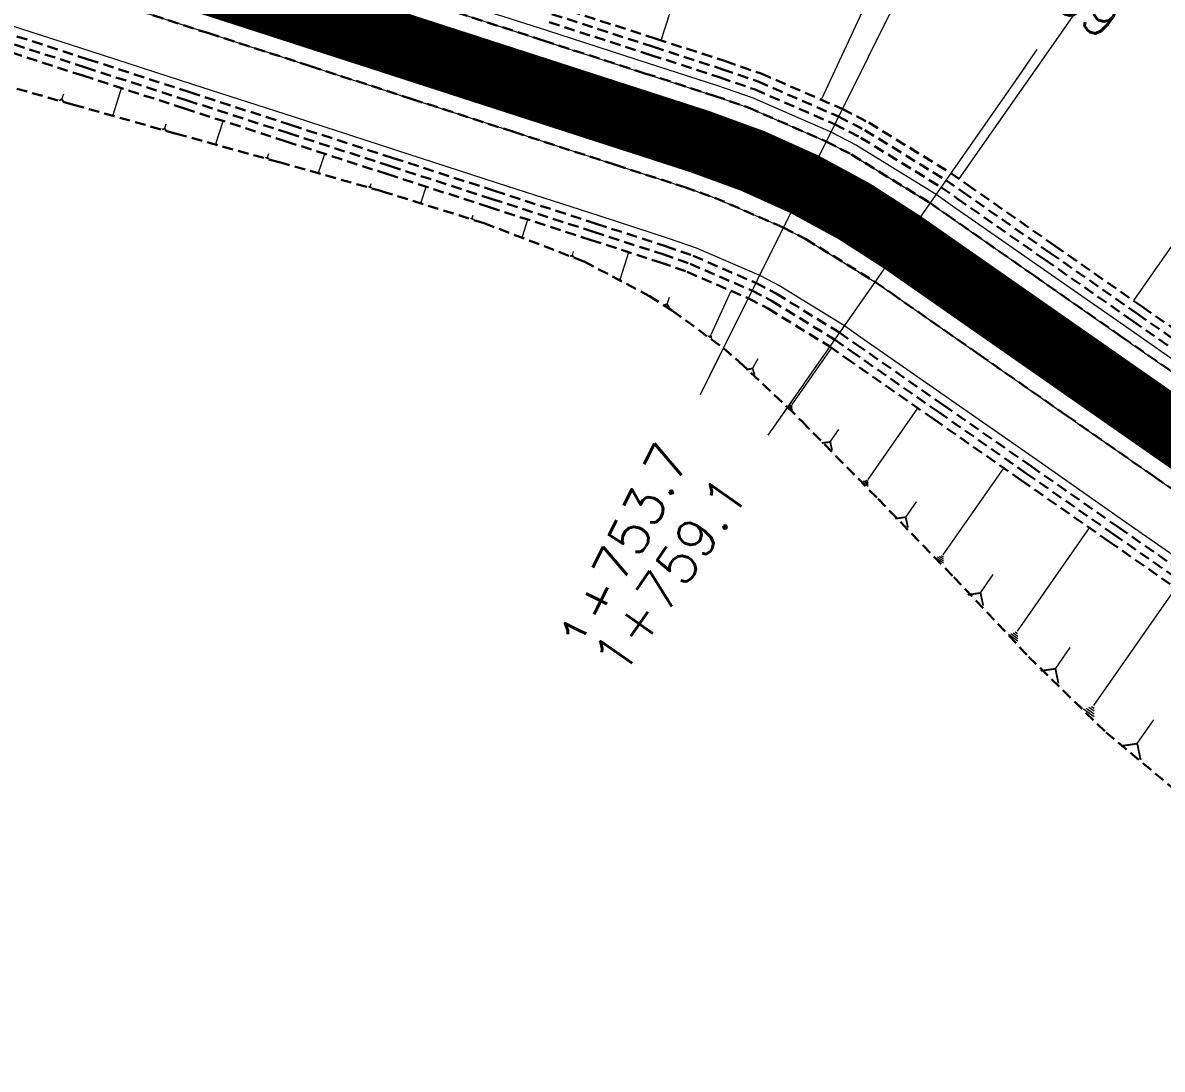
# Model space of a CAD drawing. Header units: metres. Extents: x 544752 to 548977, y 1840603 to 1844608.
# Drawn here: x 545636.7 to 545690, y 1843287.4 to 1843336.3 of the extents above; entities that cross this region are included whole.
import ezdxf

# ---------------------------------------------------------------- set-up
doc = ezdxf.new("R2010")
doc.units = ezdxf.units.M
doc.header["$MEASUREMENT"] = 0
for name, pattern in [('ACAD_ISO02W100', [15, 12, -3]), ('Anordnung Grundriss$0$GESTRICHELT', [0.75, 0.5, -0.25]), ('HIDDEN', [0.375, 0.25, -0.125])]:
    doc.linetypes.add(name, pattern=pattern)
doc.layers.add('C-ROAD', color=7, linetype='Continuous')
for name, color, linetype, lineweight in [('C-ROAD-CORR', 5, 'Continuous', 0), ('C-ROAD-SAMP', 150, 'HIDDEN', 0), ('C-ROAD-SAMP-TEXT', 11, 'Continuous', 0), ('C-ROAD-STAN', 11, 'Continuous', 0), ('C-TOPO-FEAT', 94, 'Continuous', 5)]:
    doc.layers.add(name, color=color, linetype=linetype, lineweight=lineweight)

# ---------------------------------------------------------------- blocks, each defined once
blk = doc.blocks.new('STA')
blk.add_circle((0, 0), 0.03600344113496039)
blk = doc.blocks.new('PI')
h = blk.add_hatch(color=256)
h.dxf.hatch_style = 1
h.paths.add_polyline_path([(0.01097384885793593, 0, 1), (-0.01097384885793593, 0, 1)])
at = {"xscale": 0.3048, "yscale": 0.3048, "zscale": 0.3048}
blk.add_blockref('STA', (0, 0), dxfattribs=at)

msp = doc.modelspace()

# ---------------------------------------------------------------- linework, layer by layer
at = {"layer": 'C-ROAD', "color": 3, "linetype": 'Continuous', "lineweight": 13}
for p, q in [((545668.3466485639, 1843330.784282243), (545673.4487327611, 1843329.133697791)), ((545673.4487327611, 1843329.133697791), (545677.8462396613, 1843326.064882833))]:
    msp.add_line(p, q, dxfattribs=at)
at = {"layer": 'C-ROAD', "color": 1, "linetype": 'ACAD_ISO02W100', "lineweight": 60, "ltscale": 0.1, "const_width": 3, "flags": 128}
for points in [[(545571.5549559621, 1843362.097537118), (545668.3466485639, 1843330.784282243)], [(545677.8462396613, 1843326.064882833), (545731.1618733066, 1843288.858388841)]]:
    msp.add_lwpolyline(points, dxfattribs=at)
at = {"layer": 'C-ROAD', "color": 1, "linetype": 'ACAD_ISO02W100', "lineweight": -3, "ltscale": 0.1, "const_width": 3, "flags": 128}
msp.add_lwpolyline([(545668.3466485639, 1843330.784282243, -0.07423555087148377), (545677.8462396613, 1843326.064882833)], format="xyb", dxfattribs=at)
at = {"layer": 'C-ROAD-CORR', "color": 160, "linetype": 'Continuous'}
for p, q in [((545670.1966319773, 1843346.820507014, 667.3206826377368), (545666.5408025164, 1843335.520055406, 655.4435914289019)), ((545679.134330961, 1843343.706112257, 666.7637643904006), (545674.0481730348, 1843332.739948367, 654.6627561410764)), ((545696.1434947161, 1843334.065019347, 666.0126239032677), (545688.657075542, 1843323.337236662, 652.9308887971697)), ((545640.9098114473, 1843332.08089508, 659.0424372370909), (545641.2981190993, 1843333.281184064, 657.7808998897568)), ((545638.5057256775, 1843332.76583276, 659.3896129106951), (545638.5858866163, 1843333.013616422, 659.1291853409242)), ((545640.8313752221, 1843332.025558062, 659.1192306827448), (545640.9409728417, 1843331.990101939, 659.1192306827448)), ((545640.8509842784, 1843332.039392316, 659.1000323213314), (545640.9331824931, 1843332.012800224, 659.1000323213314)), ((545640.8705933347, 1843332.053226571, 659.0808339599179), (545640.9253921445, 1843332.035498509, 659.0808339599179)), ((545640.890202391, 1843332.067060825, 659.0616355985044), (545640.9176017959, 1843332.058196795, 659.0616355985044)), ((545643.3138497632, 1843331.395787185, 658.6954373707383), (545643.3835329812, 1843331.6111834, 658.4690499138592)), ((545645.7201538518, 1843330.718882924, 658.33997301824), (545646.0515907137, 1843331.743379897, 657.2631979987408)), ((545645.6532052446, 1843330.671650459, 658.4055194438879), (545645.7467514081, 1843330.641387171, 658.4055194438879)), ((545645.6699423963, 1843330.683458575, 658.3891328374759), (545645.740102019, 1843330.660761109, 658.3891328374759)), ((545645.6866795481, 1843330.695266691, 658.372746231064), (545645.73345263, 1843330.680135047, 658.372746231064)), ((545645.7034167, 1843330.707074807, 658.356359624652), (545645.7268032408, 1843330.699508986, 658.356359624652)), ((545648.127164124, 1843330.044535527, 657.9818705005248), (545648.1852128505, 1843330.22396863, 657.7932812827635)), ((545650.5315731682, 1843329.360784052, 657.6334726696228), (545650.8048911605, 1843330.205631105, 656.7455147496373)), ((545650.4763642857, 1843329.321834002, 657.6875252495289), (545650.5535067297, 1843329.296877511, 657.6875252495289)), ((545650.4901665063, 1843329.331571515, 657.6740121045524), (545650.5480233394, 1843329.312854147, 657.6740121045524)), ((545650.503968727, 1843329.341309027, 657.6604989595759), (545650.542539949, 1843329.328830782, 657.6604989595759)), ((545650.5177709475, 1843329.35104654, 657.6469858145994), (545650.5370565586, 1843329.344807417, 657.6469858145994)), ((545652.9351632714, 1843328.674071906, 657.2881301510805), (545652.9827601812, 1843328.821197635, 657.1334968881837)), ((545655.3251394853, 1843327.941314693, 656.9906611912276), (545655.560003095, 1843328.667296275, 656.227634210919)), ((545655.2776981976, 1843327.907844707, 657.0371088616654), (545655.3439871117, 1843327.886399461, 657.0371088616654)), ((545655.2895585196, 1843327.916212204, 657.0254969440559), (545655.339275205, 1843327.900128269, 657.0254969440559)), ((545655.3014188415, 1843327.9245797, 657.0138850264465), (545655.3345632985, 1843327.913857077, 657.0138850264465)), ((545655.3132791634, 1843327.932947197, 657.002273108837), (545655.3298513918, 1843327.927585885, 657.002273108837)), ((545657.710796964, 1843327.193950602, 656.708379163022), (545657.7547295644, 1843327.329749668, 656.5656505408382)), ((545660.0595480475, 1843326.340996578, 656.5381914058682), (545660.3145256646, 1843327.129152112, 655.7098178600932)), ((545660.0080438298, 1843326.304660181, 656.5886169117105), (545660.0800098076, 1843326.281378337, 656.5886169117105)), ((545660.0209198842, 1843326.31374428, 656.5760105352499), (545660.0748943676, 1843326.296282897, 656.5760105352499)), ((545660.0337959386, 1843326.322828379, 656.5634041587894), (545660.0697789276, 1843326.311187458, 656.5634041587894)), ((545660.0466719931, 1843326.331912478, 656.5507977823288), (545660.0646634875, 1843326.326092018, 656.5507977823288)), ((545662.3965849048, 1843325.454527918, 656.403582784292), (545662.4531465837, 1843325.629364443, 656.219824699508)), ((545664.6448788408, 1843324.376984051, 656.4807429462469), (545665.0406065978, 1843325.600209154, 655.195099095631)), ((545664.5649437909, 1843324.320589607, 656.5590038248322), (545664.6766356928, 1843324.284455958, 656.5590038248322)), ((545664.5849275534, 1843324.334688218, 656.5394386051859), (545664.6686964798, 1843324.307587981, 656.5394386051859)), ((545664.6049113158, 1843324.348786829, 656.5198733855395), (545664.6607572668, 1843324.330720005, 656.5198733855395)), ((545664.6248950784, 1843324.36288544, 656.5003081658932), (545664.6528180537, 1843324.353852028, 656.5003081658932)), ((545668.8878924109, 1843321.747036883, 656.843438860662), (545669.831470064, 1843323.792292555, 654.5902811776782)), ((545666.8329578248, 1843323.176650607, 656.6495771206777), (545666.9460398065, 1843323.491488778, 656.3150422806332)), ((545668.7371050656, 1843321.665629248, 656.9805710519049), (545668.9238232839, 1843321.579486894, 656.9805710519049)), ((545668.7748019019, 1843321.685981157, 656.9462880040942), (545668.9148405656, 1843321.621374391, 656.9462880040942)), ((545668.8124987383, 1843321.706333065, 656.9120049562835), (545668.9058578473, 1843321.663261889, 656.9120049562835)), ((545668.8501955746, 1843321.726684974, 656.8777219084727), (545668.8968751291, 1843321.705149386, 656.8777219084727)), ((545672.6860944582, 1843318.470012826, 657.1506997637463), (545674.5352945938, 1843321.119853389, 653.9194157854166)), ((545670.8320291141, 1843320.166548969, 657.02225427111), (545671.0977700341, 1843320.6288428, 656.4887386384501)), ((545672.4525506465, 1843318.39313397, 657.347397412948), (545672.694505894, 1843318.224284688, 657.347397412948)), ((545672.5109365995, 1843318.412353684, 657.2982230006476), (545672.692403035, 1843318.285716722, 657.2982230006476)), ((545672.5693225524, 1843318.431573398, 657.2490485883471), (545672.690300176, 1843318.347148757, 657.2490485883471)), ((545672.6277085053, 1843318.450793112, 657.1998741760467), (545672.6881973172, 1843318.408580792, 657.1998741760467)), ((545676.2371108007, 1843314.966187048, 657.4823295893207), (545678.5676925172, 1843318.305830956, 653.4098816072535)), ((545674.4677908103, 1843316.724146744, 657.3078473019743), (545674.8700584092, 1843317.300582458, 656.6049267137491)), ((545679.7587935702, 1843311.43419303, 657.8546682899656), (545682.5935831934, 1843315.496349627, 652.9011696854601)), ((545675.9427711417, 1843314.869295179, 657.7302313367163), (545676.2477118913, 1843314.656491252, 657.7302313367163)), ((545676.0163560564, 1843314.893518146, 657.6682558998674), (545676.2450616186, 1843314.733915201, 657.6682558998674)), ((545676.0899409711, 1843314.917741114, 657.6062804630185), (545676.2424113461, 1843314.81133915, 657.6062804630185)), ((545676.1635258859, 1843314.941964081, 657.5443050261696), (545676.2397610734, 1843314.888763099, 657.5443050261696)), ((545677.9998784355, 1843313.202016032, 657.6658437619593), (545678.4978731986, 1843313.915625499, 656.7956499585176)), ((545683.2349146605, 1843307.859908636, 658.2891254123941), (545686.6086808597, 1843312.694400237, 652.3938215694025)), ((545679.4007752243, 1843311.316339163, 658.1562021499896), (545679.7716881455, 1843311.057496336, 658.1562021499896)), ((545679.4902798109, 1843311.34580263, 658.0808186849836), (545679.7684645016, 1843311.151670509, 658.0808186849836)), ((545679.5797843973, 1843311.375266097, 658.0054352199776), (545679.7652408578, 1843311.245844683, 658.0054352199776)), ((545679.6692889838, 1843311.404729564, 657.9300517549716), (545679.762017214, 1843311.340018857, 657.9300517549716)), ((545681.5021932346, 1843309.651996866, 658.0646249497833), (545682.1003215046, 1843310.509094225, 657.0194583080412)), ((545686.8115032086, 1843304.381748028, 658.5844227756679), (545690.6462312273, 1843309.876782153, 651.88363632791)), ((545682.808826536, 1843307.719647295, 658.6479896951431), (545683.2502608726, 1843307.411590861, 658.6479896951431)), ((545682.9153485671, 1843307.754712631, 658.5582736244559), (545683.2464243197, 1843307.523670305, 658.5582736244559)), ((545683.0218705982, 1843307.789777966, 658.4685575537686), (545683.2425877666, 1843307.635749749, 658.4685575537686)), ((545683.1283926293, 1843307.824843301, 658.3788414830814), (545683.2387512135, 1843307.747829193, 658.3788414830814)), ((545685.0070103952, 1843306.105377424, 658.4591750801302), (545685.7048062352, 1843307.105295002, 657.2398497760955)), ((545686.3271981403, 1843304.222322608, 658.9923191261323), (545686.8289461925, 1843303.872176044, 658.9923191261323)), ((545686.4482744074, 1843304.262178963, 658.8903450385162), (545686.8245854465, 1843303.99956904, 658.8903450385162)), ((545686.5693506745, 1843304.302035318, 658.7883709509001), (545686.8202247005, 1843304.126962036, 658.7883709509001)), ((545686.6904269415, 1843304.341891673, 658.686396863284), (545686.8158639546, 1843304.254355032, 658.686396863284)), ((545688.8378190561, 1843302.598482776, 658.6092441505399), (545689.6110875392, 1843303.706550071, 657.2580382900534))]:
    msp.add_line(p, q, dxfattribs=at)
at = {"layer": 'C-ROAD-CORR', "color": 5, "linetype": 'Anordnung Grundriss$0$GESTRICHELT', "lineweight": 30, "extrusion": (0.2176510861542091, 0.6727763404129696, 0.7071067815234311), "const_width": 0.1, "elevation": 1359375.744645991}
msp.add_lwpolyline([(48239.70784480404, -1358443.082951881), (48239.81678641593, -1358443.228207364), (48239.92572802777, -1358443.082951881)], dxfattribs=at)
at = {"layer": 'C-ROAD-CORR', "color": 5, "linetype": 'Anordnung Grundriss$0$GESTRICHELT', "lineweight": 30, "extrusion": (0.2176510858478422, 0.6727763406576694, 0.7071067813849128), "const_width": 0.1, "elevation": 1359375.378832744}
msp.add_lwpolyline([(48234.72469353606, -1358443.717304826), (48234.81939554674, -1358443.843574174), (48234.91409755737, -1358443.717304827)], dxfattribs=at)
at = {"layer": 'C-ROAD-CORR', "color": 5, "linetype": 'Anordnung Grundriss$0$GESTRICHELT', "lineweight": 30, "extrusion": (0.2176510860639514, 0.672776340896859, 0.7071067810908166), "const_width": 0.1, "elevation": 1359375.013356355}
msp.add_lwpolyline([(48229.74531660491, -1358444.38091626), (48229.82420692121, -1358444.486103348), (48229.90309723758, -1358444.38091626)], dxfattribs=at)
at = {"layer": 'C-ROAD-CORR', "color": 5, "linetype": 'Anordnung Grundriss$0$GESTRICHELT', "lineweight": 30, "extrusion": (0.2176510873889609, 0.6727763407415306, 0.7071067808307588), "const_width": 0.1, "elevation": 1359374.647695088}
msp.add_lwpolyline([(48224.76667349861, -1358445.014291647), (48224.83135941869, -1358445.10053954), (48224.89604533848, -1358445.014291647)], dxfattribs=at)
at = {"layer": 'C-ROAD-CORR', "color": 5, "linetype": 'Anordnung Grundriss$0$GESTRICHELT', "lineweight": 30, "extrusion": (0.2176510848765043, 0.6727763409306531, 0.7071067814241654), "const_width": 0.1, "elevation": 1359374.280358568}
msp.add_lwpolyline([(48219.76563548855, -1358445.475767546), (48219.82534147933, -1358445.555375534), (48219.8850474708, -1358445.475767546)], dxfattribs=at)
at = {"layer": 'C-ROAD-CORR', "color": 5, "linetype": 'Anordnung Grundriss$0$GESTRICHELT', "lineweight": 30, "extrusion": (0.2176510869312069, 0.6727763402217195, 0.707106781466232), "const_width": 0.1, "elevation": 1359373.914273788}
msp.add_lwpolyline([(48214.76068491931, -1358445.518007125), (48214.83755428478, -1358445.620499613), (48214.91442365007, -1358445.518007126)], dxfattribs=at)
at = {"layer": 'C-ROAD-CORR', "color": 5, "linetype": 'Anordnung Grundriss$0$GESTRICHELT', "lineweight": 30, "extrusion": (0.2390262774292019, 0.6654870627568201, 0.707102119924441), "const_width": 0.1, "elevation": 1357600.756647304}
msp.add_lwpolyline([(109556.0833903261, -1356654.034958786), (109556.223330155, -1356654.221545224), (109556.3632699835, -1356654.034958786)], dxfattribs=at)
at = {"layer": 'C-ROAD-CORR', "color": 5, "linetype": 'Anordnung Grundriss$0$GESTRICHELT', "lineweight": 30, "extrusion": (0.3524890147578427, 0.6132043833328616, 0.7069171653994619), "const_width": 0.1, "elevation": 1323139.440287317}
msp.add_lwpolyline([(445558.9333947702, -1321500.888652229), (445559.1564308754, -1321501.186033703), (445559.3794669809, -1321500.888652229)], dxfattribs=at)
at = {"layer": 'C-ROAD-CORR', "color": 5, "linetype": 'Anordnung Grundriss$0$GESTRICHELT', "lineweight": 30, "extrusion": (0.4046632744414576, 0.5798686352921226, 0.7071067812733584), "const_width": 0.1, "elevation": 1290160.756993659}
msp.add_lwpolyline([(607408.7762041267, -1289230.79157865), (607409.070248655, -1289231.183638021), (607409.3642931837, -1289230.791578649)], dxfattribs=at)
at = {"layer": 'C-ROAD-CORR', "color": 5, "linetype": 'Anordnung Grundriss$0$GESTRICHELT', "lineweight": 30, "extrusion": (0.4046632743857543, 0.5798686353955491, 0.7071067812204204), "const_width": 0.1, "elevation": 1290160.397228616}
msp.add_lwpolyline([(607403.7937971707, -1289229.832039123), (607404.157815142, -1289230.317396418), (607404.5218331134, -1289229.832039123)], dxfattribs=at)
at = {"layer": 'C-ROAD-CORR', "color": 5, "linetype": 'Anordnung Grundriss$0$GESTRICHELT', "lineweight": 30, "extrusion": (0.4046632746670273, 0.5798686352079393, 0.7071067812133043), "const_width": 0.1, "elevation": 1290160.03773056}
msp.add_lwpolyline([(607398.817767153, -1289228.810960897), (607399.2549794606, -1289229.393910641), (607399.692191768, -1289228.810960897)], dxfattribs=at)
at = {"layer": 'C-ROAD-CORR', "color": 5, "linetype": 'Anordnung Grundriss$0$GESTRICHELT', "lineweight": 30, "extrusion": (0.4046632744851921, 0.5798686353209531, 0.7071067812246873), "const_width": 0.1, "elevation": 1290159.678526149}
msp.add_lwpolyline([(607393.8405478841, -1289227.79668153), (607394.3506139427, -1289228.476769608), (607394.8606800011, -1289227.79668153)], dxfattribs=at)
at = {"layer": 'C-ROAD-CORR', "color": 5, "linetype": 'Anordnung Grundriss$0$GESTRICHELT', "lineweight": 30, "extrusion": (0.404663274456479, 0.5798686353961654, 0.7071067811794406), "const_width": 0.1, "elevation": 1290159.301413309}
msp.add_lwpolyline([(607388.636795761, -1289227.133616528), (607389.2020298664, -1289227.887262002), (607389.7672639722, -1289227.133616528)], dxfattribs=at)
at = {"layer": 'C-ROAD-SAMP', "color": 1, "linetype": 'Continuous', "lineweight": 13}
msp.add_lwpolyline([(545677.7208143063, 1843337.732891098), (545673.2716177197, 1843328.777186227), (545668.822421133, 1843319.821481357)], dxfattribs=at)
at = {"layer": 'C-ROAD-SAMP-TEXT', "color": 1, "linetype": 'Continuous', "lineweight": -3}
for p, q in [((545672.826698061, 1843327.88161574), (545673.7165373783, 1843329.672756715)), ((545677.2739593703, 1843325.244824744), (545678.4185199525, 1843326.884940921))]:
    msp.add_line(p, q, dxfattribs=at)
at = {"layer": 'C-ROAD-SAMP-TEXT', "color": 4, "linetype": 'Continuous', "lineweight": 5}
for p, q in [((545669.2673407918, 1843320.717051844), (545668.3775014745, 1843318.925910869)), ((545672.6957170418, 1843318.684360036), (545671.5511564597, 1843317.044243859))]:
    msp.add_line(p, q, dxfattribs=at)

# ---------------------------------------------------------------- block references
at = {"layer": 'C-ROAD-STAN', "color": 3, "linetype": 'Continuous', "lineweight": -3, "xscale": 45.56286554269575, "yscale": 45.56286554269575, "zscale": 45.56286554269575, "rotation": 334.5}
msp.add_blockref('PI', (545673.4487327612, 1843329.133697791), dxfattribs=at)

# ---------------------------------------------------------------- texts
at = {"layer": 'C-ROAD-SAMP-TEXT', "color": 1, "linetype": 'Continuous', "lineweight": 13, "insert": (545685.8581637363, 1843337.545696071), "char_height": 1.8, "width": 4.674857142857144, "attachment_point": 5, "rotation": 325.0906090535358, "bg_fill": 3, "box_fill_scale": 1.416666666666667, "bg_fill_color": 256, "bg_fill_true_color": 13158600, "bg_fill_transparency": 0}
msp.add_mtext('{\\Fsimplex.shx|c0;C59}', dxfattribs=at)
at = {"layer": 'C-ROAD-SAMP-TEXT', "color": 1, "linetype": 'Continuous', "lineweight": -3, "insert": (545664.8181442051, 1843311.761346973), "char_height": 1.8, "width": 10.908, "attachment_point": 5, "rotation": 63.58180133452962, "bg_fill": 3, "box_fill_scale": 1.416666666666667, "bg_fill_color": 256, "bg_fill_true_color": 13158600, "bg_fill_transparency": 0}
msp.add_mtext('{\\Fsimplex.shx|c0;1+753.7}', dxfattribs=at)

# ---------------------------------------------------------------- next in the draw order: linework, layer by layer
at = {"layer": 'C-ROAD-CORR', "color": 160, "linetype": 'Continuous'}
msp.add_line((545687.5735825247, 1843339.178784725, 666.3333107470329), (545680.4939442921, 1843329.03390522, 653.9623828242081), dxfattribs=at)
at = {"layer": 'C-ROAD-CORR', "color": 5, "linetype": 'Anordnung Grundriss$0$GESTRICHELT', "lineweight": 30}
msp.add_polyline3d([(545656.2783185329, 1843337.053342467, 656.52429202375), (545661.0355656605, 1843335.514316877, 656.0061789405595), (545665.792812788, 1843333.975291287, 655.488065857369), (545669.0392100794, 1843332.92504345, 655.1344998422531), (545670.6326997248, 1843332.37033386, 654.9699527741783), (545674.2726869521, 1843330.792219823, 654.5829044881591), (545675.4656099081, 1843330.173154018, 654.4518396909878), (545679.1338703162, 1843327.910013532, 654.031309134065), (545679.9061277881, 1843327.371091061, 653.9337266077972), (545684.0064182305, 1843324.509689606, 653.4156135246066), (545688.1067086728, 1843321.648288151, 652.897500441416), (545692.2069991151, 1843318.786886695, 652.3793873582255)], dxfattribs=at)
at = {"layer": 'C-ROAD-CORR', "color": 160, "linetype": 'Anordnung Grundriss$0$GESTRICHELT', "lineweight": 30}
msp.add_polyline3d([(545656.2783185329, 1843337.053342467, 656.3742920237501), (545661.0355656605, 1843335.514316877, 655.8561789405595), (545665.792812788, 1843333.975291287, 655.338065857369), (545669.0392100794, 1843332.92504345, 654.9844998422532), (545670.6326997248, 1843332.37033386, 654.8199527741783), (545674.2726869521, 1843330.792219823, 654.4329044881591), (545675.4656099081, 1843330.173154018, 654.3018396909878), (545679.1338703162, 1843327.910013532, 653.8813091340651), (545679.9061277881, 1843327.371091061, 653.7837266077972), (545684.0064182305, 1843324.509689606, 653.2656135246066), (545688.1067086728, 1843321.648288151, 652.747500441416), (545692.2069991151, 1843318.786886695, 652.2293873582255)], dxfattribs=at)
at = {"layer": 'C-ROAD-CORR', "color": 1, "linetype": 'Anordnung Grundriss$0$GESTRICHELT', "lineweight": 30}
msp.add_polyline3d([(545661.558834361, 1843337.131780901, 655.9861789405595), (545666.3160814886, 1843335.592755311, 655.468065857369), (545669.5624787799, 1843334.542507474, 655.1144998422532), (545671.2269411325, 1843333.963091579, 654.9499527741783), (545675.029050372, 1843332.314689651, 654.5629044881591), (545676.2751051269, 1843331.668051169, 654.4318396909878), (545680.1067468111, 1843329.304112282, 654.0113091340651), (545680.879004283, 1843328.765189812, 653.9137266077972), (545684.9792947253, 1843325.903788357, 653.3956135246066), (545689.0795851677, 1843323.042386901, 652.877500441416), (545693.1798756099, 1843320.180985446, 652.3593873582255)], dxfattribs=at)
at = {"layer": 'C-ROAD-CORR', "color": 150, "linetype": 'Anordnung Grundriss$0$GESTRICHELT', "lineweight": 30}
msp.add_polyline3d([(545650.8285098897, 1843336.45160685, 657.1099051069406), (545655.5857570174, 1843334.91258126, 656.59179202375), (545660.343004145, 1843333.37355567, 656.0736789405595), (545665.1002512726, 1843331.83453008, 655.555565857369), (545668.3466485639, 1843330.784282243, 655.2019998422531), (545669.846203744, 1843330.262272174, 655.0374527741783), (545673.2716177201, 1843328.777186227, 654.6504044881591), (545674.3942191774, 1843328.194613672, 654.5193396909877), (545677.8462396613, 1843326.064882833, 654.098809134065), (545678.6184971333, 1843325.525960362, 654.0012266077972), (545682.7187875756, 1843322.664558907, 653.4831135246066), (545686.819078018, 1843319.803157452, 652.965000441416), (545690.9193684602, 1843316.941755996, 652.4468873582255)], dxfattribs=at)
msp.add_polyline3d([(545650.8285098897, 1843336.45160685, 657.1099051069406), (545655.5857570174, 1843334.91258126, 656.59179202375), (545660.343004145, 1843333.37355567, 656.0736789405595), (545665.1002512726, 1843331.83453008, 655.555565857369), (545668.3466485639, 1843330.784282243, 655.2019998422531), (545669.846203744, 1843330.262272174, 655.0374527741783), (545673.2716177201, 1843328.777186227, 654.6504044881591), (545674.3942191774, 1843328.194613672, 654.5193396909877), (545677.8462396613, 1843326.064882833, 654.098809134065), (545678.6184971333, 1843325.525960362, 654.0012266077972), (545682.7187875756, 1843322.664558907, 653.4831135246066), (545686.819078018, 1843319.803157452, 652.965000441416), (545690.9193684602, 1843316.941755996, 652.4468873582255)], dxfattribs=at)
at = {"layer": 'C-ROAD-CORR', "color": 92, "linetype": 'Anordnung Grundriss$0$GESTRICHELT', "lineweight": 30}
for points in [[(545661.3125902667, 1843336.37062136, 655.5861789405595), (545666.0698373943, 1843334.83159577, 655.068065857369), (545669.3162346856, 1843333.781347933, 654.7144998422532), (545670.9472981171, 1843333.213558535, 654.5499527741783), (545674.673114645, 1843331.598233261, 654.1629044881591), (545675.8941662004, 1843330.964570157, 654.0318396909878), (545679.6489225782, 1843328.648065811, 653.6113091340651), (545680.4211800501, 1843328.109143341, 653.5137266077973), (545684.5214704925, 1843325.247741886, 652.9956135246066), (545688.6217609348, 1843322.38634043, 652.477500441416), (545692.7220513771, 1843319.524938975, 651.9593873582255)], [(545661.4357123139, 1843336.751201131, 655.5861789405595), (545666.1929594415, 1843335.212175541, 655.068065857369), (545669.4393567328, 1843334.161927704, 654.7144998422532), (545671.0871196248, 1843333.588325057, 654.5499527741783), (545674.8510825085, 1843331.956461456, 654.1629044881591), (545676.0846356637, 1843331.316310663, 654.0318396909878), (545679.8778346946, 1843328.976089047, 653.6113091340651), (545680.6500921665, 1843328.437166576, 653.5137266077973), (545684.7503826089, 1843325.575765121, 652.9956135246066), (545688.8506730512, 1843322.714363666, 652.477500441416), (545692.9509634934, 1843319.85296221, 651.9593873582255)]]:
    msp.add_polyline3d(points, dxfattribs=at)
at = {"layer": 'C-ROAD-SAMP', "color": 1, "linetype": 'Continuous', "lineweight": 13}
msp.add_lwpolyline([(545683.569042572, 1843334.265463717), (545677.8462396614, 1843326.064882833), (545672.1234367508, 1843317.864301948)], dxfattribs=at)
at = {"layer": 'C-ROAD-SAMP-TEXT', "color": 4, "linetype": 'Continuous', "lineweight": 9}
msp.add_line((545684.141322863, 1843335.085521806), (545682.9967622809, 1843333.445405629), dxfattribs=at)
at = {"layer": 'C-TOPO-FEAT', "color": 94, "linetype": 'Continuous', "lineweight": 0, "ltscale": 2}
for points in [[(545656.4322210918, 1843337.52906718, 656.50429202375), (545661.1894682194, 1843335.99004159, 655.9861789405595), (545665.946715347, 1843334.451016, 655.468065857369), (545669.1931126383, 1843333.400768163, 655.1144998422532), (545670.8074766094, 1843332.838792013, 654.9499527741783), (545674.4951467814, 1843331.240005066, 654.5629044881591), (545675.7036967372, 1843330.612829651, 654.4318396909878), (545679.4200104617, 1843328.320042576, 654.0113091340651), (545680.1922679337, 1843327.781120106, 653.9137266077972), (545684.2925583761, 1843324.91971865, 653.3956135246066), (545688.3928488184, 1843322.058317195, 652.877500441416), (545692.4931392607, 1843319.19691574, 652.3593873582255)], [(545656.2783185329, 1843337.053342467, 656.07429202375), (545661.0355656605, 1843335.514316877, 655.5561789405594), (545665.792812788, 1843333.975291287, 655.0380658573689), (545669.0392100794, 1843332.92504345, 654.6844998422531), (545670.6326997248, 1843332.37033386, 654.5199527741783), (545674.2726869521, 1843330.792219823, 654.132904488159), (545675.4656099081, 1843330.173154018, 654.0018396909877), (545679.1338703162, 1843327.910013532, 653.581309134065), (545679.9061277881, 1843327.371091061, 653.4837266077972), (545684.0064182305, 1843324.509689606, 652.9656135246065), (545688.1067086728, 1843321.648288151, 652.447500441416), (545692.2069991151, 1843318.786886695, 651.9293873582254)], [(545650.8285098897, 1843336.45160685, 656.9599051069406), (545655.5857570174, 1843334.91258126, 656.44179202375), (545660.343004145, 1843333.37355567, 655.9236789405595), (545665.1002512726, 1843331.83453008, 655.405565857369), (545668.3466485639, 1843330.784282243, 655.0519998422532), (545669.846203744, 1843330.262272174, 654.8874527741783), (545673.2716177201, 1843328.777186227, 654.5004044881591), (545674.3942191774, 1843328.194613672, 654.3693396909878), (545677.8462396613, 1843326.064882833, 653.9488091340651), (545678.6184971333, 1843325.525960362, 653.8512266077972), (545682.7187875756, 1843322.664558907, 653.3331135246066), (545686.819078018, 1843319.803157452, 652.815000441416), (545690.9193684602, 1843316.941755996, 652.2968873582255)], [(545650.8285098897, 1843336.45160685, 656.9599051069406), (545655.5857570174, 1843334.91258126, 656.44179202375), (545660.343004145, 1843333.37355567, 655.9236789405595), (545665.1002512726, 1843331.83453008, 655.405565857369), (545668.3466485639, 1843330.784282243, 655.0519998422532), (545669.846203744, 1843330.262272174, 654.8874527741783), (545673.2716177201, 1843328.777186227, 654.5004044881591), (545674.3942191774, 1843328.194613672, 654.3693396909878), (545677.8462396613, 1843326.064882833, 653.9488091340651), (545678.6184971333, 1843325.525960362, 653.8512266077972), (545682.7187875756, 1843322.664558907, 653.3331135246066), (545686.819078018, 1843319.803157452, 652.815000441416), (545690.9193684602, 1843316.941755996, 652.2968873582255)], [(545650.8285098897, 1843336.45160685, 656.6599051069405), (545655.5857570174, 1843334.91258126, 656.14179202375), (545660.343004145, 1843333.37355567, 655.6236789405594), (545665.1002512726, 1843331.83453008, 655.1055658573689), (545668.3466485639, 1843330.784282243, 654.7519998422531), (545669.846203744, 1843330.262272174, 654.5874527741782), (545673.2716177201, 1843328.777186227, 654.200404488159), (545674.3942191774, 1843328.194613672, 654.0693396909877), (545677.8462396613, 1843326.064882833, 653.648809134065), (545678.6184971333, 1843325.525960362, 653.5512266077972), (545682.7187875756, 1843322.664558907, 653.0331135246065), (545686.819078018, 1843319.803157452, 652.515000441416), (545690.9193684602, 1843316.941755996, 651.9968873582254)], [(545650.8285098897, 1843336.45160685, 656.6599051069405), (545655.5857570174, 1843334.91258126, 656.14179202375), (545660.343004145, 1843333.37355567, 655.6236789405594), (545665.1002512726, 1843331.83453008, 655.1055658573689), (545668.3466485639, 1843330.784282243, 654.7519998422531), (545669.846203744, 1843330.262272174, 654.5874527741782), (545673.2716177201, 1843328.777186227, 654.200404488159), (545674.3942191774, 1843328.194613672, 654.0693396909877), (545677.8462396613, 1843326.064882833, 653.648809134065), (545678.6184971333, 1843325.525960362, 653.5512266077972), (545682.7187875756, 1843322.664558907, 653.0331135246065), (545686.819078018, 1843319.803157452, 652.515000441416), (545690.9193684602, 1843316.941755996, 651.9968873582254)]]:
    msp.add_polyline3d(points, dxfattribs=at)

# ---------------------------------------------------------------- next in the draw order: texts
at = {"layer": 'C-ROAD-SAMP-TEXT', "color": 1, "linetype": 'Continuous', "lineweight": -3, "insert": (545666.9729141314, 1843310.483779152), "char_height": 1.8, "width": 10.12885714285714, "attachment_point": 5, "rotation": 55.09060905353577, "bg_fill": 3, "box_fill_scale": 1.416666666666667, "bg_fill_color": 256, "bg_fill_true_color": 13158600, "bg_fill_transparency": 0}
msp.add_mtext('{\\Fsimplex.shx|c0;1+759.1}', dxfattribs=at)

# ---------------------------------------------------------------- next in the draw order: linework, layer by layer
at = {"layer": 'C-ROAD-CORR', "color": 5, "linetype": 'Anordnung Grundriss$0$GESTRICHELT', "lineweight": 30}
msp.add_polyline3d([(545640.621454119, 1843337.388896823, 658.0786312733218), (545645.3787012466, 1843335.849871233, 657.5605181901311), (545650.1359483742, 1843334.310845643, 657.0424051069406), (545654.8931955019, 1843332.771820053, 656.52429202375), (545659.6504426295, 1843331.232794463, 656.0061789405595), (545664.4076897571, 1843329.693768873, 655.488065857369), (545667.6540870484, 1843328.643521036, 655.1344998422531), (545669.0597077631, 1843328.154210488, 654.9699527741783), (545672.2705484881, 1843326.762152631, 654.5829044881591), (545673.3228284467, 1843326.216073326, 654.4518396909878), (545676.5586090065, 1843324.219752134, 654.031309134065), (545677.3308664784, 1843323.680829663, 653.9337266077972), (545681.4311569207, 1843320.819428208, 653.4156135246066), (545685.5314473631, 1843317.958026753, 652.897500441416), (545689.6317378053, 1843315.096625297, 652.3793873582255), (545693.7320282477, 1843312.235223842, 651.8612742750348)], dxfattribs=at)
at = {"layer": 'C-ROAD-CORR', "color": 160, "linetype": 'Anordnung Grundriss$0$GESTRICHELT', "lineweight": 30}
msp.add_polyline3d([(545640.621454119, 1843337.388896823, 657.9286312733218), (545645.3787012466, 1843335.849871233, 657.4105181901311), (545650.1359483742, 1843334.310845643, 656.8924051069406), (545654.8931955019, 1843332.771820053, 656.3742920237501), (545659.6504426295, 1843331.232794463, 655.8561789405595), (545664.4076897571, 1843329.693768873, 655.338065857369), (545667.6540870484, 1843328.643521036, 654.9844998422532), (545669.0597077631, 1843328.154210488, 654.8199527741783), (545672.2705484881, 1843326.762152631, 654.4329044881591), (545673.3228284467, 1843326.216073326, 654.3018396909878), (545676.5586090065, 1843324.219752134, 653.8813091340651), (545677.3308664784, 1843323.680829663, 653.7837266077972), (545681.4311569207, 1843320.819428208, 653.2656135246066), (545685.5314473631, 1843317.958026753, 652.747500441416), (545689.6317378053, 1843315.096625297, 652.2293873582255), (545693.7320282477, 1843312.235223842, 651.7112742750348)], dxfattribs=at)
at = {"layer": 'C-ROAD-CORR', "color": 92, "linetype": 'Anordnung Grundriss$0$GESTRICHELT', "lineweight": 30}
for points in [[(545634.9715721491, 1843336.168719079, 658.0967443565123), (545639.7288192768, 1843334.629693489, 657.5786312733218), (545644.4860664044, 1843333.090667899, 657.0605181901311), (545649.243313532, 1843331.551642308, 656.5424051069406), (545654.0005606597, 1843330.012616719, 656.02429202375), (545658.7578077873, 1843328.473591129, 655.5061789405595), (545663.5150549149, 1843326.934565539, 654.988065857369), (545666.7614522062, 1843325.884317701, 654.6344998422531), (545668.0460018324, 1843325.437153204, 654.4699527741783), (545670.9802814779, 1843324.164998218, 654.0829044881591), (545671.9419248382, 1843323.665954657, 653.9518396909878), (545674.8989961623, 1843321.841583677, 653.531309134065), (545675.6712536343, 1843321.302661207, 653.4337266077972), (545679.7715440766, 1843318.441259751, 652.9156135246066), (545683.871834519, 1843315.579858296, 652.397500441416), (545687.9721249612, 1843312.718456841, 651.8793873582255), (545692.0724154036, 1843309.857055385, 651.3612742750348)], [(545634.8484501019, 1843335.788139308, 658.0967443565123), (545639.6056972296, 1843334.249113718, 657.5786312733218), (545644.3629443572, 1843332.710088128, 657.0605181901311), (545649.1201914848, 1843331.171062538, 656.5424051069406), (545653.8774386125, 1843329.632036948, 656.02429202375), (545658.6346857401, 1843328.093011358, 655.5061789405595), (545663.3919328677, 1843326.553985768, 654.988065857369), (545666.638330159, 1843325.503737931, 654.6344998422531), (545667.9061803246, 1843325.062386682, 654.4699527741783), (545670.8023136145, 1843323.806770023, 654.0829044881591), (545671.751455375, 1843323.314214151, 653.9518396909878), (545674.670084046, 1843321.513560442, 653.531309134065), (545675.4423415179, 1843320.974637971, 653.4337266077972), (545679.5426319602, 1843318.113236516, 652.9156135246066), (545683.6429224026, 1843315.251835061, 652.397500441416), (545687.7432128448, 1843312.390433605, 651.8793873582255), (545691.8435032872, 1843309.52903215, 651.3612742750348)]]:
    msp.add_polyline3d(points, dxfattribs=at)
at = {"layer": 'C-ROAD-CORR', "color": 1, "linetype": 'Anordnung Grundriss$0$GESTRICHELT', "lineweight": 30}
for points in [[(545634.7253280546, 1843335.407559538, 658.4967443565123), (545639.4825751823, 1843333.868533948, 657.9786312733218), (545644.2398223099, 1843332.329508358, 657.4605181901311), (545648.9970694375, 1843330.790482768, 656.9424051069406), (545653.7543165652, 1843329.251457178, 656.42429202375), (545658.5115636928, 1843327.712431588, 655.9061789405595), (545663.2688108204, 1843326.173405998, 655.3880658573689), (545666.5152081117, 1843325.123158161, 655.0344998422531), (545667.7663588169, 1843324.68762016, 654.8699527741783), (545670.624345751, 1843323.448541829, 654.4829044881591), (545671.5609859118, 1843322.962473645, 654.3518396909877), (545674.4411719295, 1843321.185537206, 653.931309134065), (545675.2134294014, 1843320.646614736, 653.8337266077972), (545679.3137198437, 1843317.785213281, 653.3156135246065), (545683.4140102861, 1843314.923811825, 652.797500441416), (545687.5143007283, 1843312.06241037, 652.2793873582254), (545691.6145911707, 1843309.201008915, 651.7612742750348)], [(545634.2262567177, 1843333.864891437, 660.1181317468756), (545639.0424240223, 1843332.507992671, 659.4085982696877), (545643.8580950162, 1843331.14955977, 658.7006772108485), (545648.6811723362, 1843329.814020396, 657.9686944143673), (545653.4957384535, 1843328.452172236, 657.2643628889953), (545658.2683807234, 1843326.960734222, 656.6962339307119), (545662.9433144374, 1843325.167271504, 656.4455413961915), (545666.0058573429, 1843323.548715541, 656.6892831426073), (545667.0859059963, 1843322.863788182, 656.8165855399949), (545669.4647602838, 1843321.114433858, 657.0891850707892), (545670.2114649052, 1843320.470309318, 657.1859338992612), (545672.4621064557, 1843318.349604055, 657.3895192186966), (545673.1454042497, 1843317.683205408, 657.4473844326251), (545676.707964139, 1843314.051254457, 657.8688992929772), (545680.2522716934, 1843310.393148535, 658.322308200969), (545683.7509428341, 1843306.669647192, 658.8554619724529), (545687.3757894316, 1843303.126950965, 659.1681373196011), (545691.2290980344, 1843299.911632979, 659.0815991893148)]]:
    msp.add_polyline3d(points, dxfattribs=at)
at = {"layer": 'C-ROAD-CORR', "color": 11, "linetype": 'Anordnung Grundriss$0$GESTRICHELT', "lineweight": 30}
msp.add_polyline3d([(545634.2262567177, 1843333.864891437, 660.1181317468756), (545639.0424240223, 1843332.507992671, 659.4085982696877), (545643.8580950162, 1843331.14955977, 658.7006772108485), (545648.6811723362, 1843329.814020396, 657.9686944143673), (545653.4957384535, 1843328.452172236, 657.2643628889953), (545658.2683807234, 1843326.960734222, 656.6962339307119), (545662.9433144374, 1843325.167271504, 656.4455413961915), (545666.0058573429, 1843323.548715541, 656.6892831426073), (545667.0859059963, 1843322.863788182, 656.8165855399949), (545669.4647602838, 1843321.114433858, 657.0891850707892), (545670.2114649052, 1843320.470309318, 657.1859338992612), (545672.4621064557, 1843318.349604055, 657.3895192186966), (545673.1454042497, 1843317.683205408, 657.4473844326251), (545676.707964139, 1843314.051254457, 657.8688992929772), (545680.2522716934, 1843310.393148535, 658.322308200969), (545683.7509428341, 1843306.669647192, 658.8554619724529), (545687.3757894316, 1843303.126950965, 659.1681373196011), (545691.2290980344, 1843299.911632979, 659.0815991893148)], dxfattribs=at)
at = {"layer": 'C-TOPO-FEAT', "color": 94, "linetype": 'Continuous', "lineweight": 0, "ltscale": 2}
for points in [[(545640.621454119, 1843337.388896823, 657.6286312733217), (545645.3787012466, 1843335.849871233, 657.1105181901311), (545650.1359483742, 1843334.310845643, 656.5924051069405), (545654.8931955019, 1843332.771820053, 656.07429202375), (545659.6504426295, 1843331.232794463, 655.5561789405594), (545664.4076897571, 1843329.693768873, 655.0380658573689), (545667.6540870484, 1843328.643521036, 654.6844998422531), (545669.0597077631, 1843328.154210488, 654.5199527741783), (545672.2705484881, 1843326.762152631, 654.132904488159), (545673.3228284467, 1843326.216073326, 654.0018396909877), (545676.5586090065, 1843324.219752134, 653.581309134065), (545677.3308664784, 1843323.680829663, 653.4837266077972), (545681.4311569207, 1843320.819428208, 652.9656135246065), (545685.5314473631, 1843317.958026753, 652.447500441416), (545689.6317378053, 1843315.096625297, 651.9293873582254), (545693.7320282477, 1843312.235223842, 651.4112742750348)], [(545635.0946941962, 1843336.549298849, 658.4967443565123), (545639.851941324, 1843335.010273259, 657.9786312733218), (545644.6091884515, 1843333.471247669, 657.4605181901311), (545649.3664355791, 1843331.932222079, 656.9424051069406), (545654.1236827068, 1843330.393196489, 656.42429202375), (545658.8809298344, 1843328.854170899, 655.9061789405595), (545663.638176962, 1843327.315145309, 655.3880658573689), (545666.8845742533, 1843326.264897472, 655.0344998422531), (545668.18582334, 1843325.811919726, 654.8699527741783), (545671.1582493414, 1843324.523226413, 654.4829044881591), (545672.1323943015, 1843324.017695163, 654.3518396909877), (545675.1279082787, 1843322.169606912, 653.931309134065), (545675.9001657506, 1843321.630684442, 653.8337266077972), (545680.000456193, 1843318.769282987, 653.3156135246065), (545684.1007466353, 1843315.907881531, 652.797500441416), (545688.2010370776, 1843313.046480076, 652.2793873582254), (545692.3013275199, 1843310.185078621, 651.7612742750348)]]:
    msp.add_polyline3d(points, dxfattribs=at)

doc.saveas('drawing.dxf')
